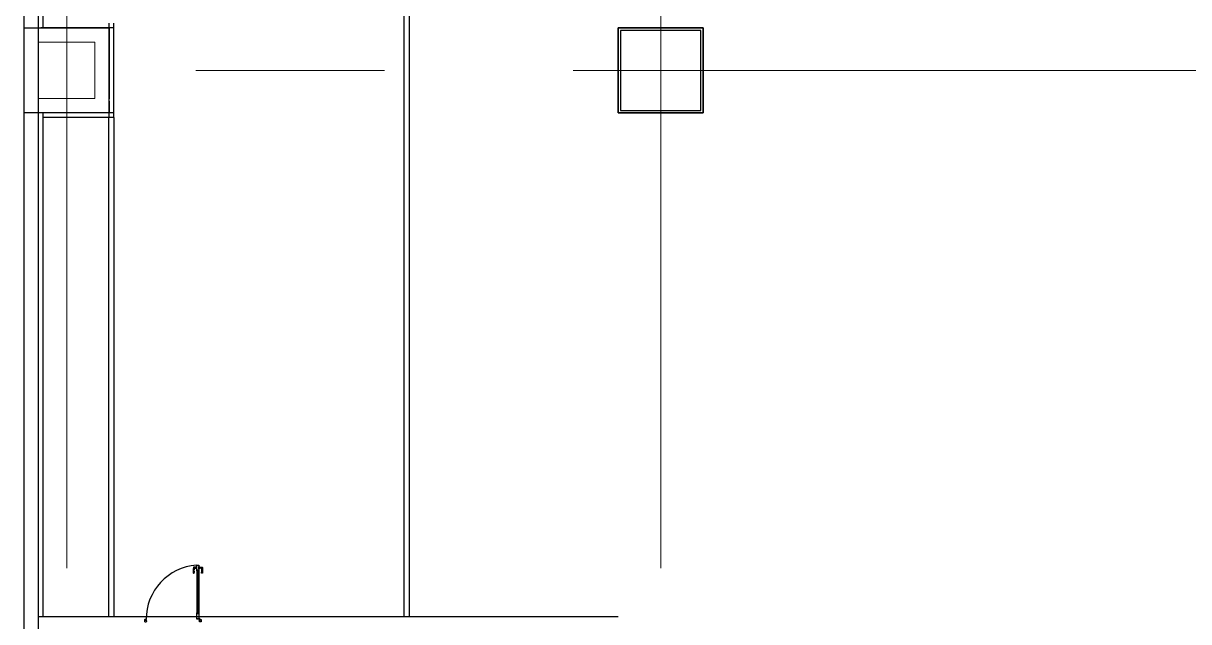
# Model space of a CAD drawing. Extents: x -15449 to 527173, y -170839 to 146543.
# Drawn here: x 237124 to 261843, y -119150 to -106450 of the extents above; entities that cross this region are included whole.
import ezdxf

# ---------------------------------------------------------------- set-up
doc = ezdxf.new("R2010")
doc.units = 0
doc.header["$LTSCALE"] = 8
doc.linetypes.add('IDA - Grid Line', pattern=[3500, 2000, -500, 500, -500])
doc.layers.get('0').update_dxf_attribs({"color": 1, "linetype": 'CONTINUOUS'})
for name, color, linetype in [('0-T100非抗岩棉库板H10000', 1, 'CONTINUOUS'), ('0-T50单抗岩棉库板H10000', 141, 'CONTINUOUS'), ('0-T50单抗铝蜂巢库板H5000', 3, 'CONTINUOUS'), ('000_CTCI_CSA', 7, 'CONTINUOUS'), ('防火一小时岩棉库板隔间（双抗）H10000', 170, 'CONTINUOUS')]:
    doc.layers.add(name, color=color, linetype=linetype)
doc.layers.add('A-_ANOTGRID_E', color=7, linetype='CONTINUOUS', lineweight=9)
doc.layers.add('A-COLN----_E', color=7, linetype='CONTINUOUS', lineweight=9)

msp = doc.modelspace()

# ---------------------------------------------------------------- linework, layer by layer
at = {"color": 252}
for p, q in [((237443.8697, -119149.8189), (237443.8697, -86349.8189)), ((240755.2621, -117990.1747), (240740.5705, -117990.8072)), ((240797.615, -117990.1747), (240755.2621, -117990.1747)), ((240755.7253, -118013.4688), (240797.615, -118013.4688)), ((240806.0856, -117975.8805), (240797.615, -117975.8805)), ((240797.615, -117975.8805), (240797.615, -118027.7629)), ((240797.615, -118027.7629), (240806.0856, -118027.7629)), ((240806.0856, -118053.7424), (240806.0856, -117948.3511)), ((240806.0856, -117948.3511), (240847.8247, -117948.3511)), ((240806.0856, -118027.7629), (240806.0856, -117975.8805)), ((240847.8247, -118053.7424), (240806.0856, -118053.7424)), ((240806.7117, -118065.8468), (240806.7117, -118053.012)), ((240807.6063, -118067.1787), (240806.7715, -118066.0309)), ((240807.0247, -118052.699), (240846.8856, -118052.699)), ((240807.7551, -118054.2642), (240807.7551, -118055.9337)), ((240807.7551, -118057.6033), (240807.7551, -118065.012)), ((240826.6421, -118053.9511), (240808.0682, -118053.9511)), ((240808.0682, -118056.2468), (240812.6595, -118056.2468)), ((240812.6595, -118057.2903), (240808.0682, -118057.2903)), ((240808.7986, -118057.2903), (240808.1725, -118057.2903)), ((240808.1725, -118057.2903), (240808.1725, -118972.6294)), ((240808.1725, -118065.4294), (240808.1725, -118066.9946)), ((240808.7986, -118972.6294), (240808.7986, -118057.2903)), ((240812.9725, -118056.5598), (240812.9725, -118056.9772)), ((240826.9551, -118053.6381), (240826.6421, -118053.9511)), ((240827.2682, -118053.9511), (240826.9551, -118053.6381)), ((240845.8421, -118053.9511), (240827.2682, -118053.9511)), ((240840.9378, -118056.9772), (240840.9378, -118056.5598)), ((240841.2508, -118056.2468), (240845.8421, -118056.2468)), ((240845.8421, -118057.2903), (240841.2508, -118057.2903)), ((240845.1117, -118057.2903), (240845.1117, -118972.6294)), ((240845.7378, -118057.2903), (240845.1117, -118057.2903)), ((240845.7378, -118972.6294), (240845.7378, -118057.2903)), ((240845.7378, -118066.9946), (240845.7378, -118065.4294)), ((240846.1551, -118055.9337), (240846.1551, -118054.2642)), ((240846.1551, -118065.012), (240846.1551, -118057.6033)), ((240847.1387, -118066.0309), (240846.304, -118067.1787)), ((240847.1986, -118053.012), (240847.1986, -118065.8468)), ((240847.8247, -117948.3511), (240847.8247, -118053.7424)), ((239697.7676, -119109.0363), (239697.7676, -119144.6015)), ((239727.5067, -119103.8189), (239702.985, -119103.8189)), ((239727.0216, -119149.8189), (239743.5241, -119138.9789)), ((239729.0719, -119131.0363), (239729.0719, -119105.3841)), ((239737.211, -119131.0363), (239729.0719, -119131.0363)), ((239735.5415, -119132.0797), (239737.211, -119132.0797)), ((239735.5415, -119134.0623), (239735.5415, -119132.0797)), ((239743.4719, -119134.0623), (239735.5415, -119134.0623)), ((239744.2023, -119131.0363), (239741.8023, -119131.0363)), ((239741.8023, -119132.0797), (239743.4719, -119132.0797)), ((239743.4719, -119132.0797), (239743.4719, -119134.0623)), ((239744.7241, -119136.5145), (239744.7241, -119131.558)), ((240806.0856, -119092.4816), (240806.0856, -118976.1772)), ((240806.0856, -118976.1772), (240847.8247, -118976.1772)), ((240847.8247, -119092.4816), (240806.0856, -119092.4816)), ((240808.1725, -118972.6294), (240808.7986, -118972.6294)), ((240809.216, -119087.2642), (240856.1725, -119087.2642)), ((240809.216, -119089.8729), (240809.216, -119087.2642)), ((240856.1725, -119089.8729), (240809.216, -119089.8729)), ((240845.1117, -118972.6294), (240845.7378, -118972.6294)), ((240847.8247, -118976.1772), (240847.8247, -119092.4816)), ((240850.811, -119136.5145), (240850.811, -119131.558)), ((240851.3328, -119131.0363), (240853.7328, -119131.0363)), ((240868.5135, -119149.8189), (240852.0111, -119138.9789)), ((240853.7328, -119132.0797), (240852.0632, -119132.0797)), ((240852.0632, -119132.0797), (240852.0632, -119134.0623)), ((240852.0632, -119134.0623), (240859.9937, -119134.0623)), ((240856.1725, -119087.2642), (240856.1725, -119089.8729)), ((240858.3241, -119131.0363), (240866.4632, -119131.0363)), ((240859.9937, -119132.0797), (240858.3241, -119132.0797)), ((240859.9937, -119134.0623), (240859.9937, -119132.0797)), ((240863.8545, -119122.6853), (240863.8545, -119097.5549)), ((240863.8545, -119097.5549), (240866.4632, -119097.5549)), ((240866.4632, -119122.6853), (240863.8545, -119122.6853)), ((240866.4632, -119097.5549), (240866.4632, -119122.6853)), ((240866.4632, -119131.0363), (240866.4632, -119105.3841)), ((240868.0284, -119103.8189), (240892.5502, -119103.8189)), ((240897.7676, -119109.0363), (240897.7676, -119144.6015)), ((239702.985, -119149.8189), (239727.0216, -119149.8189)), ((240892.5502, -119149.8189), (240868.5135, -119149.8189))]:
    msp.add_line(p, q, dxfattribs=at)
for points in [[(238943.8697, -108100.0032), (238943.8697, -108349.8189), (237143.8697, -108349.8189), (237143.8697, -106549.8189), (238943.8697, -106549.8189), (238943.8697, -108050.0032)], [(239697.7676, -119101.8189), (239697.7676, -119151.8189)], [(240897.7676, -119101.8189), (240897.7676, -119151.8189)]]:
    msp.add_lwpolyline(points, dxfattribs=at)
for points in [[(251543.8697, -106549.8189), (251543.8697, -108349.8189), (249743.8697, -108349.8189), (249743.8697, -106549.8189)], [(240847.8247, -118027.7629), (240847.8247, -117975.8805), (240856.2953, -117975.8805), (240856.2953, -118027.7629)]]:
    msp.add_lwpolyline(points, close=True, dxfattribs=at)
msp.add_lwpolyline([(240856.2953, -117990.1747), (240898.6482, -117990.1747), (240913.3398, -117990.8072, -0.3274951513), (240921.6903, -117998.0508, -0.0898474918), (240924.0633, -118111.699, -1.1448812629), (240903.5956, -118107.0725, 0.1370794299), (240903.6742, -118018.9898, 0.3493567738), (240898.185, -118013.4688), (240856.2953, -118013.4688)], format="xyb", dxfattribs=at)
msp.add_lwpolyline([(240826.9551, -118976.2816), (240827.2682, -118975.9685), (240845.8421, -118975.9685, 0.4142135624), (240846.1551, -118975.6555), (240846.1551, -118973.9859, 0.4142135624), (240845.8421, -118973.6729), (240841.2508, -118973.6729, -0.4142135624), (240840.9378, -118973.3598), (240840.9378, -118972.9424, -0.4142135624), (240841.2508, -118972.6294), (240845.8421, -118972.6294, 0.4142135624), (240846.1551, -118972.3164), (240846.1551, -118964.9077, 0.4142135624), (240845.9464, -118964.699), (240845.9464, -118964.699, -0.4142135624), (240845.7378, -118964.4903), (240845.7378, -118962.9251, -0.7263600574), (240846.304, -118962.7409), (240847.1387, -118963.8888, -0.1585068778), (240847.1986, -118964.0729), (240847.1986, -118976.9077, -0.4142135624), (240846.8856, -118977.2207), (240807.0247, -118977.2207, -0.4142135624), (240806.7117, -118976.9077), (240806.7117, -118964.0729, -0.1585068778), (240806.7715, -118963.8888), (240807.6063, -118962.7409, -0.7263600574), (240808.1725, -118962.9251), (240808.1725, -118964.4903, -0.4142135624), (240807.9638, -118964.699, 0.4142135624), (240807.7551, -118964.9077), (240807.7551, -118972.3164, 0.4142135624), (240808.0682, -118972.6294), (240812.6595, -118972.6294, -0.4142135624), (240812.9725, -118972.9424), (240812.9725, -118973.3598, -0.4142135624), (240812.6595, -118973.6729), (240808.0682, -118973.6729, 0.4142135624), (240807.7551, -118973.9859), (240807.7551, -118975.6555, 0.4142135624), (240808.0682, -118975.9685), (240826.6421, -118975.9685)], format="xyb", close=True, dxfattribs=at)
for centre, radius, start, end in [((240881.8982, -119099.9163), 1152.8301, 94.18650818, 180.14693973), ((240807.0247, -118053.012), 0.313, 90.00001025, 180.00001025), ((240807.0247, -118065.8468), 0.313, 180.00000512, 216.02737916), ((240807.8595, -118066.9946), 0.313, 216.02736435, 359.99998975), ((240808.0682, -118054.2642), 0.313, 90.00001025, 180.00001025), ((240808.0682, -118055.9337), 0.313, 179.99998975, 269.99998975), ((240808.0682, -118057.6033), 0.313, 89.99998292, 179.99998292), ((240807.9638, -118065.012), 0.2087, 180.00001537, 270.00001537), ((240807.9638, -118065.4294), 0.2087, 359.99997951, 89.99997951), ((240812.6595, -118056.5598), 0.313, 0.00001366, 90.00001366), ((240812.6595, -118056.9772), 0.313, 270.00001366, 0.00001366), ((240841.2508, -118056.5598), 0.313, 89.99998292, 179.99998292), ((240841.2508, -118056.9772), 0.313, 179.99998975, 269.99998975), ((240845.9464, -118065.4294), 0.2087, 90.00002561, 180.00002561), ((240846.0508, -118066.9946), 0.313, 180.00000854, 323.9726354), ((240845.8421, -118054.2642), 0.313, 359.99998975, 89.99998975), ((240845.8421, -118055.9337), 0.313, 270.00001025, 0.00001025), ((240845.8421, -118057.6033), 0.313, 0.00001708, 90.00001708), ((240845.9464, -118065.012), 0.2087, 269.99998463, 359.99998463), ((240846.8856, -118053.012), 0.313, 359.99998975, 89.99998975), ((240846.8856, -118065.8468), 0.313, 323.97262084, 359.99999488)]:
    msp.add_arc(centre, radius, start, end, dxfattribs=at)
for centre, major_axis, ratio, start_param, end_param in [((241044.7061, -118061.4246), (-318.8476, 0.1612), 0.9999999999, -0.1995859371, 0.1588416203), ((240740.3948, -118110.7747), (7.487, 7.487), 1, 2.4436077588, 5.8549804115), ((240741.3318, -118000.1198), (-6.607, 6.607), 1, -0.7038345043, 0.5621135767), ((240907.8985, -118062.8905), (163.6604, 0.0847), 0.9999999999, 2.8695071661, 3.4144286574), ((240756.4493, -118019.678), (4.4203, 4.4203), 1, 0.9014822106, 2.2458889084), ((240861.7676, -119091.9598), (5.165, 5.165), 1, 5.4977871438, 11.780972451)]:
    msp.add_ellipse(centre, major_axis=major_axis, ratio=ratio, start_param=start_param, end_param=end_param, dxfattribs=at)
at = {"color": 252, "extrusion": (-9.86076e-32, -1.3636e-31, -1)}
for centre, major_axis, ratio, start_param, end_param in [((239702.985, -119109.0363), (3.6893, -3.6893), 1, 2.356194491, 3.926990817), ((239702.985, -119144.6015), (-3.6893, -3.6893), 1, -0.7853981634, 0.7853981634), ((239727.5067, -119105.3841), (1.1068, -1.1068), 1, -2.3561944902, -0.7853981634), ((239737.211, -119131.558), (-0.3689, -0.3689), 0.9999999999, 2.3561944901, 5.4977871437), ((239741.8023, -119131.558), (-0.3689, -0.3689), 0.9999999999, -0.7853981634, 2.3561944901), ((239741.5937, -119136.5145), (2.2136, -2.2136), 1, -0.7853981643, 0.1209027643), ((239744.2023, -119131.558), (0.3689, -0.3689), 1, -2.3561944899, -0.7853981634), ((240851.3328, -119131.558), (-0.3689, -0.3689), 1, 7.0685834706, 8.6393797971), ((240853.9415, -119136.5145), (-2.2136, -2.2136), 1, 6.1622825429, 7.0685834715), ((240853.7328, -119131.558), (0.3689, -0.3689), 0.9999999999, 3.926990817, 7.0685834706), ((240858.3241, -119131.558), (0.3689, -0.3689), 0.9999999999, 0.7853981634, 3.926990817), ((240868.0284, -119105.3841), (-1.1068, -1.1068), 1, 7.0685834706, 8.6393797974), ((240892.5502, -119109.0363), (-3.6893, -3.6893), 1, 2.3561944902, 3.9269908162), ((240892.5502, -119144.6015), (3.6893, -3.6893), 1, 5.4977871438, 7.0685834706)]:
    msp.add_ellipse(centre, major_axis=major_axis, ratio=ratio, start_param=start_param, end_param=end_param, dxfattribs=at)
at = {"layer": '0-T100非抗岩棉库板H10000', "lineweight": -3}
for p, q in [((237443.8697, -106549.8189), (237443.8697, -95749.8189)), ((237543.8697, -106549.8189), (237543.8697, -95749.8189)), ((238943.8697, -108449.8189), (238943.8697, -106450.8156)), ((239043.8697, -108449.8189), (239043.8697, -106450.8156)), ((239028, -106549.8189), (237493.8697, -106549.8189)), ((237443.8697, -114442), (237443.8697, -108349.8189)), ((237543.8697, -114442), (237543.8697, -108349.8189)), ((239043.8697, -108349.8189), (237543.8697, -108349.8189)), ((239043.8697, -108449.8189), (237543.8697, -108449.8189)), ((237443.8697, -119049.8189), (237443.8697, -114442)), ((237543.8697, -119049.8189), (237543.8697, -114442)), ((249743.8697, -119049.8189), (237443.8697, -119049.8189))]:
    msp.add_line(p, q, dxfattribs=at)
at = {"layer": '0-T50单抗岩棉库板H10000', "lineweight": -3}
for p, q in [((238929.1607, -108449.8189), (238929.1607, -114549.8189)), ((239043.8697, -108449.8189), (239043.8697, -114549.8189)), ((238929.1607, -114549.8189), (238929.1607, -119049.8189)), ((239043.8697, -114549.8189), (239043.8697, -119049.8189))]:
    msp.add_line(p, q, dxfattribs=at)
at = {"layer": '0-T50单抗铝蜂巢库板H5000'}
for p, q in [((251543.8697, -106549.8189), (249743.8697, -106549.8189)), ((249743.8697, -106549.8189), (249743.8697, -108349.8189)), ((251493.8697, -106599.8189), (249793.8697, -106599.8189)), ((249793.8697, -106599.8189), (249793.8697, -108299.8189)), ((251493.8697, -108299.8189), (251493.8697, -106599.8189)), ((251543.8697, -108349.8189), (251543.8697, -106549.8189)), ((249743.8697, -108349.8189), (251543.8697, -108349.8189)), ((249793.8697, -108299.8189), (251493.8697, -108299.8189))]:
    msp.add_line(p, q, dxfattribs=at)
at = {"layer": '000_CTCI_CSA', "color": 252}
for points in [[(313343.8697, -56149.8189), (313343.8697, -133549.8189), (237143.8697, -133549.8189), (237143.8697, -56149.8189)], [(313043.8697, -56449.8189), (313043.8697, -133249.8189), (237443.8697, -133249.8189), (237443.8697, -56449.8189)]]:
    msp.add_lwpolyline(points, close=True, dxfattribs=at)
at = {"layer": 'A-_ANOTGRID_E', "color": 8, "linetype": 'IDA - Grid Line', "true_color": 0x808080}
for p, q in [((238043.8697, -146013.8773), (238043.8697, -47004.7177)), ((250643.8697, -146013.8599), (250643.8697, -47004.7177)), ((320784.4764, -107449.8189), (233274.5842, -107449.8189))]:
    msp.add_line(p, q, dxfattribs=at)
at = {"layer": 'A-COLN----_E'}
for p, q in [((238643.8697, -106849.8189), (237443.8697, -106849.8189)), ((237443.8697, -106849.8189), (237443.8697, -108049.8189)), ((238643.8697, -108049.8189), (238643.8697, -106849.8189)), ((237443.8697, -108049.8189), (238643.8697, -108049.8189))]:
    msp.add_line(p, q, dxfattribs=at)
at = {"layer": '防火一小时岩棉库板隔间（双抗）H10000'}
for p, q in [((245193.8697, -86585.1098), (245193.8697, -119049.8189)), ((245308.5787, -86585.1098), (245308.5787, -119049.8189))]:
    msp.add_line(p, q, dxfattribs=at)

doc.saveas('drawing.dxf')
